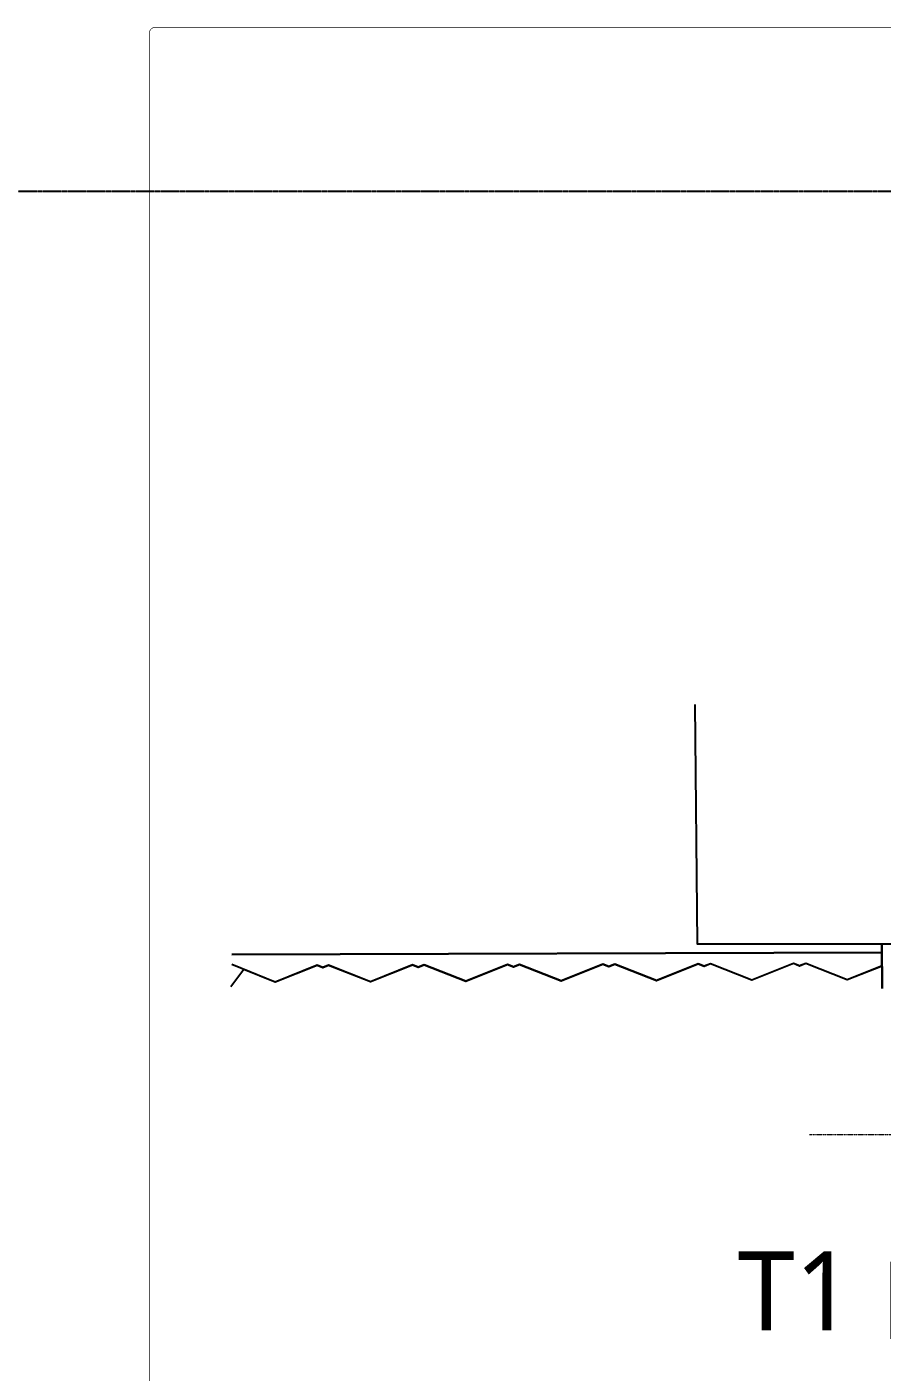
# Model space of a CAD drawing. Header units: millimetres. Extents: x 0 to 119933, y -45162 to 41221.
# Drawn here: x 23162 to 36726, y -23835 to -2509 of the extents above; entities that cross this region are included whole.
import ezdxf

# ---------------------------------------------------------------- set-up
doc = ezdxf.new("R2010")
doc.units = ezdxf.units.MM
for name, pattern in [('ACAD_ISO04W100', [30, 24, -3, 0, -3]), ('CENTER', [2, 1.25, -0.25, 0.25, -0.25]), ('DASHDOT', [1, 0.5, -0.25, 0, -0.25])]:
    doc.linetypes.add(name, pattern=pattern)
doc.layers.get('DEFPOINTS').update_dxf_attribs({"color": 166})
doc.layers.add('_EDO-AXES-GRID', color=12, linetype='DASHDOT', lineweight=9)
doc.layers.add('PX-GLAZ-F1$0$PX-GLAZ-F2$0$_EDO-ALUMINIUM-SECTION', color=90, linetype='Continuous', lineweight=30)
for name, color, linetype in [('F_CNTR', 1, 'ACAD_ISO04W100'), ('PX-GLAZ-F1$0$PX-GLAZ-F1$0$PX-GLAZ-F1$0$PX-GLAZ-F1$0$幕墙线', 104, 'Continuous'), ('PX-GLAZ-F1$0$PX-GLAZ-F1$0$PX-GLAZ-F1$0$板边线', 36, 'Continuous'), ('PX-GLAZ-F1$0$PX-GLAZ-F2$0$绿化', 3, 'Continuous')]:
    doc.layers.add(name, color=color, linetype=linetype)
doc.styles.get("Standard").update_dxf_attribs({"font": 'arial.ttf'})

msp = doc.modelspace()

# ---------------------------------------------------------------- linework, layer by layer
at = {"layer": '_EDO-AXES-GRID'}
msp.add_line((48988.59, -20072.81), (35572.9, -20072.81), dxfattribs=at)
at = {"layer": 'DEFPOINTS', "color": 2, "linetype": 'CENTER', "ltscale": 100, "const_width": 10}
msp.add_lwpolyline([(25202.03, -2513.56), (119827.63, -2513.56, -0.41421356), (119927.63, -2613.56), (119927.63, -45057.12, -0.41421356), (119827.63, -45157.12), (25202.03, -45157.12, -0.41421356), (25102.03, -45057.12), (25102.03, -2613.56, -0.41421356)], format="xyb", close=True, dxfattribs=at)
at = {"layer": 'F_CNTR'}
msp.add_line((0, -5113.37), (100188.66, -5113.37), dxfattribs=at)
at = {"layer": 'PX-GLAZ-F1$0$PX-GLAZ-F1$0$PX-GLAZ-F1$0$PX-GLAZ-F1$0$幕墙线'}
msp.add_lwpolyline([(36726.89, -17755.9), (36725.32, -17399.24), (36174.64, -17617.69), (35515.63, -17359.15), (35418.18, -17398.24), (35320.43, -17359.9), (34662.25, -17623.94), (34002.07, -17364.94), (33905.79, -17403.56), (33809.22, -17365.68), (33149.86, -17630.19), (32488.51, -17370.73), (32393.4, -17408.89), (32298, -17371.46), (31637.48, -17636.44), (30974.95, -17376.52), (30881.01, -17414.21), (30786.79, -17377.24), (30125.09, -17642.7), (29461.38, -17382.32), (29368.62, -17419.53), (29275.58, -17383.03), (28612.71, -17648.95), (27947.82, -17388.11), (27856.23, -17424.85), (27764.36, -17388.81), (27100.32, -17655.2), (26602.55, -17452.29), (26398.93, -17729.33)], dxfattribs=at)
at = {"layer": 'PX-GLAZ-F1$0$PX-GLAZ-F1$0$PX-GLAZ-F1$0$板边线'}
msp.add_lwpolyline([(33756.75, -13252.83), (33795.06, -17045.5), (50537.62, -17046.96)], dxfattribs=at)
at = {"layer": 'PX-GLAZ-F1$0$PX-GLAZ-F2$0$_EDO-ALUMINIUM-SECTION'}
msp.add_line((36726.89, -17755.89), (36723.76, -17045.66, -5967.13), dxfattribs=at)
at = {"layer": 'PX-GLAZ-F1$0$PX-GLAZ-F2$0$绿化'}
for p, q in [((26409.87, -17209.72, -6498.38), (36725.1, -17179.43, -6498.38)), ((26409.88, -17212.72, -6498.38), (36725.11, -17182.43, -6498.38))]:
    msp.add_line(p, q, dxfattribs=at)
for points in [[(36725.77, -17395.66), (36174.64, -17617.69), (35515.63, -17359.15), (35418.18, -17398.24), (35320.43, -17359.9), (34662.25, -17623.94), (34002.07, -17364.94), (33905.79, -17403.56), (33809.22, -17365.68), (33149.86, -17630.19), (32488.51, -17370.73), (32393.4, -17408.89), (32298, -17371.46), (31637.48, -17636.44), (30974.95, -17376.52), (30881.01, -17414.21), (30786.79, -17377.24), (30125.09, -17642.7), (29461.38, -17382.32), (29368.62, -17419.53), (29275.58, -17383.03), (28612.71, -17648.95), (27947.82, -17388.11), (27856.23, -17424.85), (27764.36, -17388.81), (27100.32, -17655.2), (26410.35, -17373.94)], [(36724.65, -17392.88), (36174.62, -17614.46), (35515.62, -17355.92), (35418.17, -17395.02), (35320.42, -17356.67), (34662.24, -17620.71), (34002.05, -17361.71), (33905.78, -17400.34), (33809.2, -17362.45), (33149.85, -17626.96), (32488.49, -17367.51), (32393.39, -17405.66), (32297.99, -17368.23), (31637.47, -17633.22), (30974.93, -17373.3), (30881, -17410.98), (30786.78, -17374.02), (30125.08, -17639.47), (29461.37, -17379.09), (29368.61, -17416.3), (29275.56, -17379.8), (28612.7, -17645.72), (27947.81, -17384.88), (27856.22, -17421.62), (27764.35, -17385.58), (27100.33, -17651.97), (26411.48, -17371.16)]]:
    msp.add_lwpolyline(points, dxfattribs=at)

# ---------------------------------------------------------------- texts
at = {"insert": (34437.46, -21922.22), "char_height": 1250, "attachment_point": 1}
msp.add_mtext_dynamic_manual_height_columns('{\\fMicrosoft YaHei|b0|i0|c134|p34;T1 门厅上方无结构}', width=14294.9874, gutter_width=6250, heights=[0], dxfattribs=at)

doc.saveas('drawing.dxf')
